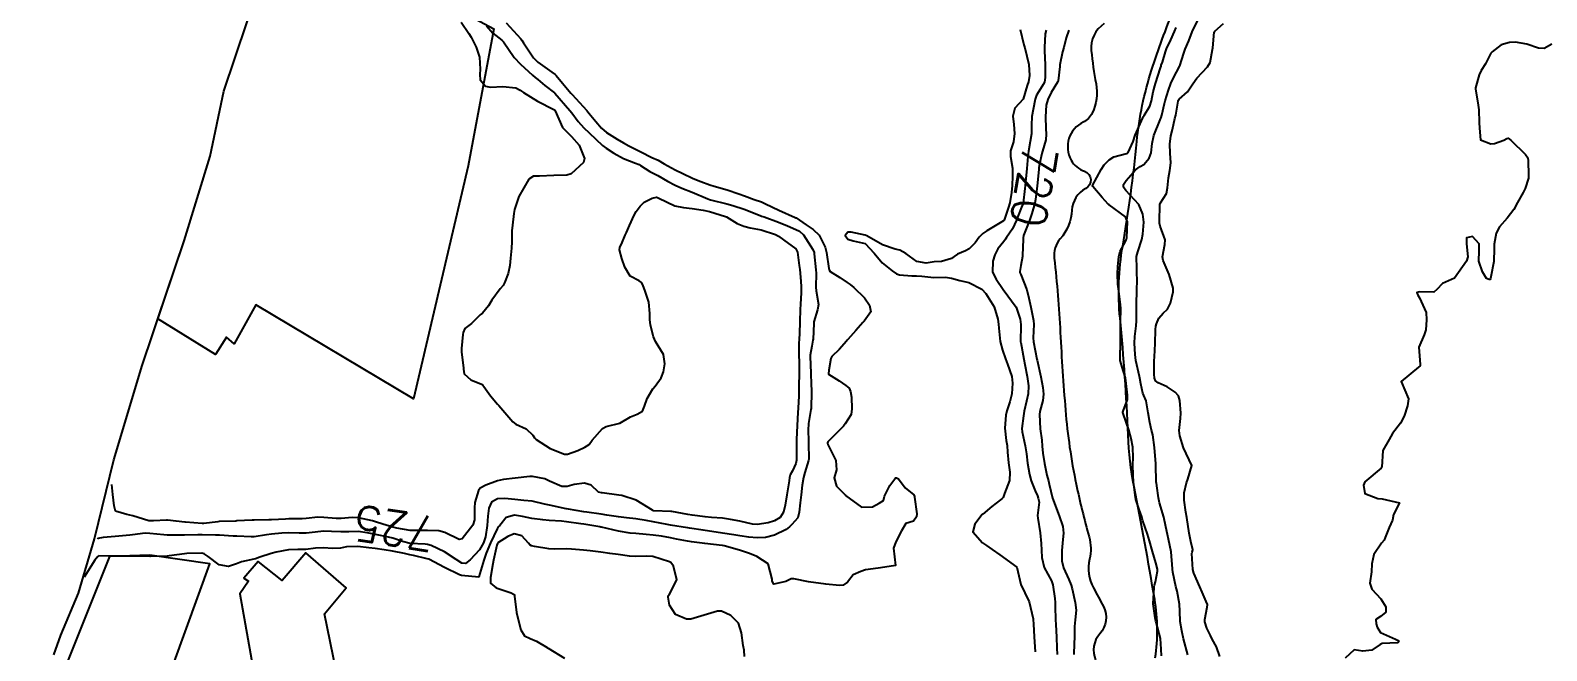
# Model space of a CAD drawing. Header units: metres. Extents: x 318500 to 325275, y 7408834 to 7428799.
# Drawn here: x 321468.7 to 321643.6, y 7416225.2 to 7416296.8 of the extents above; entities that cross this region are included whole.
import ezdxf
from ezdxf.enums import TextEntityAlignment as Align

# ---------------------------------------------------------------- set-up
doc = ezdxf.new("R2010")
doc.units = ezdxf.units.M
doc.header["$MEASUREMENT"] = 0
for name, color, linetype in [('Area', 45, 'Continuous'), ('Cotas', 45, 'Continuous'), ('Curvas de Nivel 1m', 11, 'Continuous'), ('Curvas de Nivel 5m', 15, 'Continuous'), ('Edificações', 30, 'Continuous'), ('Hidrografia', 140, 'Continuous')]:
    doc.layers.add(name, color=color, linetype=linetype)
doc.styles.add('Style-STANDARD', font='STANDARD.shx')

msp = doc.modelspace()

# ---------------------------------------------------------------- linework, layer by layer
at = {"layer": 'Area'}
msp.add_lwpolyline([(321471.44, 7416224.72), (321472.23, 7416227.01), (321474.25, 7416231.85), (321476.12, 7416238.1), (321478.36, 7416247.23), (321481.61, 7416258.1), (321486.45, 7416272.5), (321489.44, 7416282.27), (321491.04, 7416289.76), (321495.02, 7416301.66)], dxfattribs=at)
at = {"layer": 'Curvas de Nivel 1m', "flags": 128}
for points, elevation in [([(321523.59, 7416297.64), (321525.28, 7416295.78), (321525.35, 7416295.69), (321525.4, 7416295.62), (321525.57, 7416295.32), (321526.73, 7416293.6), (321527.24, 7416293.09), (321528.86, 7416291.93), (321529.22, 7416291.68), (321529.34, 7416291.56), (321530.08, 7416290.68), (321531.06, 7416289.54), (321531.2, 7416289.38), (321532.88, 7416287.51), (321533.02, 7416287.36), (321533.17, 7416287.17), (321533.92, 7416286.26), (321534.58, 7416285.49), (321535.14, 7416285), (321536.38, 7416284.22), (321537.12, 7416283.79), (321537.74, 7416283.45), (321539.11, 7416282.75), (321540.4, 7416282.11), (321541.1, 7416281.78), (321541.8, 7416281.39), (321543.08, 7416280.69), (321543.96, 7416280.25), (321545.07, 7416279.72), (321545.34, 7416279.61), (321546.02, 7416279.34), (321547.06, 7416278.96), (321547.56, 7416278.81), (321549.06, 7416278.39), (321550.42, 7416277.91), (321551.05, 7416277.67), (321552.2, 7416277.25), (321553.04, 7416276.97), (321553.5, 7416276.77), (321555.02, 7416276.04), (321556.92, 7416275.19), (321556.98, 7416275.16), (321557.01, 7416275.15), (321558.17, 7416274.34), (321559, 7416273.78), (321559.69, 7416273.15), (321560.37, 7416271.75), (321560.52, 7416271.14), (321560.8, 7416269.28), (321560.82, 7416269.14), (321560.93, 7416268.95), (321562.07, 7416268.27), (321562.92, 7416267.69), (321563.26, 7416267.45), (321563.68, 7416267.1), (321564.89, 7416265.91), (321565.5, 7416265.07), (321565.64, 7416264.31), (321564.85, 7416263.22), (321564.78, 7416263.15), (321564.72, 7416263.08), (321563.9, 7416262.15), (321562.98, 7416261.11), (321562.91, 7416261.03), (321562.83, 7416260.93), (321561.98, 7416259.96), (321561.13, 7416259.14), (321561.01, 7416258.93), (321560.78, 7416257.58), (321560.75, 7416257.16), (321560.75, 7416257.14), (321560.77, 7416257.11), (321561.99, 7416256.35), (321562.76, 7416255.8), (321563.13, 7416255.48), (321563.31, 7416255.1), (321563.39, 7416254.46), (321563.46, 7416253.1), (321563.36, 7416252.45), (321562.69, 7416251.37), (321562.58, 7416251.23), (321562.47, 7416251.11), (321560.67, 7416249.3), (321560.63, 7416249.18), (321560.63, 7416249.14), (321560.67, 7416249), (321561.61, 7416247.13), (321561.67, 7416246.08), (321561.42, 7416245.13), (321561.67, 7416244.19), (321562.59, 7416243.26), (321562.66, 7416243.18), (321562.73, 7416243.11), (321564.57, 7416241.75), (321565.83, 7416241.81), (321566.58, 7416242.24), (321567.09, 7416242.54), (321567.23, 7416243.05), (321567.83, 7416244.27), (321568.41, 7416245.03), (321568.5, 7416245.14), (321568.61, 7416245.16), (321568.82, 7416245.03), (321569.6, 7416244.01), (321570.59, 7416243.18), (321570.67, 7416243), (321570.69, 7416242.9), (321570.93, 7416241), (321570.89, 7416240.66), (321570.55, 7416240.16), (321569.66, 7416239.89), (321569.19, 7416239.02), (321568.52, 7416237.77), (321568.26, 7416237.03), (321568.48, 7416235.03), (321566.77, 7416234.76), (321566.48, 7416234.73), (321565.03, 7416234.52), (321564.47, 7416234.35), (321563.59, 7416233.97), (321562.95, 7416233.1), (321562.45, 7416232.77), (321562.04, 7416232.71), (321560.45, 7416232.89), (321558.45, 7416233.16), (321556.76, 7416233.5), (321556.45, 7416233.48), (321555.83, 7416233.2), (321554.45, 7416232.89), (321554.25, 7416233.22), (321554.24, 7416233.44), (321553.78, 7416235.23), (321552.49, 7416236.09), (321551.65, 7416236.4), (321550.5, 7416236.79), (321548.71, 7416237.3), (321548.54, 7416237.33), (321548.51, 7416237.33), (321548.48, 7416237.33), (321546.51, 7416237.56), (321544.95, 7416237.77), (321544.51, 7416237.85), (321543.24, 7416238.09), (321542.52, 7416238.23), (321541.49, 7416238.42), (321540.52, 7416238.54), (321539.71, 7416238.6), (321538.52, 7416238.71), (321537.87, 7416238.78), (321536.53, 7416238.99), (321534.56, 7416239.45), (321534.53, 7416239.45), (321534.51, 7416239.46), (321534.37, 7416239.48), (321532.53, 7416239.79), (321532.21, 7416239.84), (321530.54, 7416240.08), (321529.95, 7416240.14), (321528.54, 7416240.22), (321527.82, 7416240.29), (321526.54, 7416240.47), (321525.46, 7416240.69), (321524.55, 7416240.84), (321523.58, 7416240.59), (321522.86, 7416239.64), (321522.68, 7416239.49), (321522.53, 7416239.28), (321521.76, 7416237.65), (321521.27, 7416236.44), (321521.02, 7416235.66), (321520.45, 7416233.71), (321520.42, 7416233.7), (321518.45, 7416233.89), (321518.19, 7416233.96), (321516.47, 7416234.82), (321514.68, 7416235.75), (321514.48, 7416235.82), (321512.9, 7416236.19), (321512.48, 7416236.27), (321511.86, 7416236.41), (321510.49, 7416236.69), (321509.52, 7416236.84), (321508.49, 7416236.98), (321507.73, 7416237.08), (321506.49, 7416237.23), (321505.19, 7416237.17), (321504.49, 7416237.05), (321503.6, 7416237.01), (321502.49, 7416237.06), (321501.58, 7416237.02), (321500.49, 7416236.89), (321499.55, 7416236.88), (321498.49, 7416236.85), (321497.06, 7416236.56), (321496.48, 7416236.4), (321495.17, 7416236.01), (321494.68, 7416235.82), (321494.48, 7416235.76), (321493.06, 7416235.45), (321492.47, 7416235.22), (321491.58, 7416234.93), (321490.47, 7416235.13), (321489.21, 7416236.09), (321488.77, 7416236.39), (321488.48, 7416236.44), (321486.76, 7416236.4), (321486.48, 7416236.38), (321484.71, 7416236.15), (321484.51, 7416236.12), (321484.48, 7416236.11), (321482.58, 7416236.08), (321482.48, 7416236.08), (321480.58, 7416236.1), (321480.48, 7416236.1), (321478.61, 7416236.1), (321478.48, 7416236.1), (321476.6, 7416236.14), (321476.48, 7416236.08), (321476.16, 7416235.65), (321474.91, 7416233.69)], 723), ([(321521.3, 7416297.29), (321522.05, 7416296.43), (321523.09, 7416295.64), (321523.28, 7416295.46), (321524.5, 7416293.63), (321525.24, 7416292.85), (321526.62, 7416291.6), (321526.94, 7416291.32), (321527.22, 7416291.1), (321528.05, 7416290.42), (321529.17, 7416289.56), (321529.2, 7416289.53), (321530.94, 7416287.54), (321531.17, 7416287.25), (321531.89, 7416286.26), (321532.54, 7416285.52), (321533.14, 7416284.93), (321534.71, 7416283.49), (321535.12, 7416283.17), (321535.99, 7416282.59), (321537.1, 7416282), (321538.49, 7416281.44), (321538.93, 7416281.28), (321539.09, 7416281.18), (321540.15, 7416280.48), (321541.08, 7416280.01), (321542.2, 7416279.39), (321543.06, 7416278.9), (321543.86, 7416278.56), (321545.05, 7416278.1), (321546.84, 7416277.32), (321547.04, 7416277.24), (321547.15, 7416277.21), (321549.03, 7416276.77), (321549.74, 7416276.58), (321551.02, 7416276.14), (321552.86, 7416275.4), (321553.01, 7416275.34), (321553.33, 7416275.24), (321555, 7416274.63), (321556.01, 7416274.21), (321557, 7416273.81), (321557.4, 7416273.59), (321557.88, 7416273.18), (321558.96, 7416271.47), (321559.09, 7416271.16), (321559.12, 7416270.99), (321559.31, 7416269.16), (321559.33, 7416268.75), (321559.29, 7416267.16), (321559.34, 7416266.72), (321559.59, 7416265.15), (321559.5, 7416264.53), (321559.08, 7416263.16), (321559.05, 7416262.96), (321558.97, 7416261.16), (321558.96, 7416261.03), (321558.82, 7416260.34), (321558.65, 7416259.31), (321558.65, 7416259.16), (321558.72, 7416257.21), (321558.72, 7416257.16), (321558.72, 7416257.11), (321558.76, 7416256.02), (321558.81, 7416255.16), (321558.81, 7416255.1), (321558.75, 7416253.16), (321558.74, 7416253.14), (321558.72, 7416253.04), (321558.45, 7416251.41), (321558.43, 7416251.16), (321558.42, 7416250.9), (321558.46, 7416249.16), (321558.49, 7416247.32), (321558.46, 7416247.16), (321558.02, 7416245.77), (321557.86, 7416245.17), (321557.72, 7416244.29), (321557.6, 7416243.17), (321557.5, 7416242.25), (321557.39, 7416241.18), (321557.21, 7416240.52), (321556.54, 7416239.75), (321556.24, 7416239.48), (321555.87, 7416239.2), (321554.52, 7416238.54), (321553.49, 7416238.27), (321552.52, 7416238.21), (321551.57, 7416238.3), (321550.52, 7416238.47), (321549.82, 7416238.58), (321548.52, 7416238.78), (321546.82, 7416239.03), (321546.53, 7416239.07), (321546.3, 7416239.1), (321544.74, 7416239.35), (321544.53, 7416239.38), (321544.49, 7416239.39), (321542.53, 7416239.7), (321542.16, 7416239.76), (321540.54, 7416240.06), (321539.74, 7416240.21), (321538.54, 7416240.4), (321537.46, 7416240.54), (321536.55, 7416240.65), (321535.19, 7416240.84), (321534.55, 7416240.94), (321532.88, 7416241.19), (321532.56, 7416241.23), (321530.78, 7416241.54), (321530.56, 7416241.58), (321530.52, 7416241.59), (321528.57, 7416241.98), (321528.02, 7416242.11), (321526.57, 7416242.44), (321525.63, 7416242.55), (321524.58, 7416242.66), (321523.44, 7416242.76), (321522.58, 7416242.71), (321521.88, 7416242.34), (321521.57, 7416241.65), (321521.47, 7416240.73), (321521.41, 7416239.66), (321521.22, 7416238.36), (321520.97, 7416237.66), (321520.5, 7416236.84), (321519.43, 7416235.69), (321518.89, 7416235.28), (321518.47, 7416235.31), (321517.82, 7416235.71), (321516.49, 7416236.62), (321514.92, 7416237.33), (321514.51, 7416237.47), (321514.25, 7416237.5), (321512.5, 7416237.59), (321511.62, 7416237.79), (321510.51, 7416238.18), (321510, 7416238.32), (321508.51, 7416238.61), (321507.55, 7416238.81), (321506.52, 7416238.95), (321505.45, 7416238.93), (321504.52, 7416238.91), (321503.45, 7416238.97), (321502.52, 7416238.98), (321501.56, 7416238.88), (321500.51, 7416238.78), (321499.7, 7416238.76), (321498.51, 7416238.79), (321497.73, 7416238.76), (321496.51, 7416238.64), (321495.93, 7416238.58), (321494.51, 7416238.36), (321494.19, 7416238.34), (321492.51, 7416238.41), (321492.12, 7416238.43), (321490.51, 7416238.52), (321490.05, 7416238.53), (321488.51, 7416238.57), (321488.03, 7416238.58), (321486.51, 7416238.54), (321486.09, 7416238.54), (321484.51, 7416238.54), (321484.09, 7416238.57), (321482.51, 7416238.74), (321481.94, 7416238.75), (321480.51, 7416238.56), (321480.18, 7416238.53), (321478.5, 7416238.39), (321477.13, 7416238.25), (321476.5, 7416238.14), (321476.44, 7416238.08)], 724), ([(321602.21, 7416224.72), (321601.68, 7416226.59), (321601.5, 7416227.48), (321601.32, 7416228.59), (321601.25, 7416229.76), (321601.24, 7416230.59), (321600.96, 7416232.08), (321600.82, 7416232.6), (321600.48, 7416234.27), (321600.42, 7416234.6), (321600.42, 7416234.66), (321600.26, 7416236.6), (321599.98, 7416238.06), (321599.84, 7416238.61), (321599.67, 7416239.49), (321599.43, 7416240.62), (321598.93, 7416242.28), (321598.84, 7416242.63), (321598.8, 7416242.84), (321598.61, 7416244.24), (321598.56, 7416244.58), (321598.55, 7416244.63), (321598.55, 7416244.69), (321598.52, 7416246.63), (321598.51, 7416246.76), (321598.35, 7416248.63), (321598.14, 7416250.09), (321598.01, 7416250.64), (321597.8, 7416251.55), (321597.62, 7416252.65), (321597.37, 7416254.02), (321597.12, 7416254.65), (321597.01, 7416254.92), (321596.76, 7416255.98), (321596.65, 7416256.66), (321596.61, 7416256.82), (321596.19, 7416258.67), (321596.1, 7416259.37), (321596.05, 7416260.67), (321596.07, 7416261.44), (321596.22, 7416262.67), (321596.28, 7416263.25), (321596.29, 7416264.67), (321596.29, 7416265.27), (321596.32, 7416266.67), (321596.33, 7416268.07), (321596.32, 7416268.67), (321596.3, 7416269.31), (321596.29, 7416270.67), (321596.41, 7416271.22), (321596.88, 7416272.66), (321597, 7416273.24), (321597.1, 7416274.66), (321597.02, 7416275.58), (321596.55, 7416276.67), (321595.06, 7416278.31), (321594.77, 7416278.69), (321594.79, 7416278.98), (321595.08, 7416279.44), (321596.16, 7416280.67), (321596.71, 7416281.05), (321597.1, 7416281.31), (321597.75, 7416282.01), (321597.98, 7416282.65), (321598.08, 7416283.7), (321598.27, 7416284.64), (321598.99, 7416286.45), (321599.07, 7416286.63), (321599.1, 7416286.7), (321599.18, 7416286.97), (321599.49, 7416288.33), (321599.57, 7416288.63), (321599.97, 7416289.87), (321600.25, 7416290.62), (321600.54, 7416291.31), (321601.22, 7416292.61), (321601.23, 7416292.63), (321601.25, 7416292.69), (321601.73, 7416294.15), (321601.9, 7416294.6), (321602.31, 7416295.58), (321602.69, 7416296.59), (321603.32, 7416297.88)], 721), ([(321605.89, 7416224.53), (321605.48, 7416225.65), (321605.01, 7416226.54), (321604.8, 7416226.97), (321604.39, 7416227.81), (321604.16, 7416228.55), (321604.16, 7416228.8), (321604.43, 7416230.24), (321604.47, 7416230.5), (321604.47, 7416230.55), (321604.46, 7416230.58), (321604.43, 7416230.63), (321603.83, 7416231.95), (321603.56, 7416232.56), (321602.89, 7416234.16), (321602.77, 7416234.58), (321602.67, 7416236.41), (321602.71, 7416236.58), (321602.78, 7416236.84), (321602.52, 7416237.8), (321602.37, 7416238.58), (321602.35, 7416238.77), (321602.07, 7416240.58), (321601.96, 7416241.2), (321601.75, 7416242.59), (321601.75, 7416243.43), (321602.05, 7416244.59), (321602.19, 7416245.01), (321602.64, 7416246.58), (321601.71, 7416248.59), (321601.27, 7416250.01), (321601.2, 7416250.59), (321601.33, 7416251.98), (321601.37, 7416252.59), (321601.27, 7416254.07), (321601.11, 7416254.6), (321600.75, 7416255.02), (321599.8, 7416255.65), (321598.76, 7416256.1), (321598.48, 7416256.35), (321598.36, 7416256.64), (321598.3, 7416257.12), (321598.32, 7416258.64), (321598.34, 7416259.1), (321598.44, 7416260.64), (321598.48, 7416262.27), (321598.51, 7416262.64), (321598.58, 7416262.91), (321598.86, 7416263.55), (321599.36, 7416264.14), (321599.86, 7416264.62), (321600.21, 7416265.29), (321600.49, 7416266.61), (321600.49, 7416267.04), (321600.05, 7416268.62), (321599.35, 7416270.23), (321599.26, 7416270.63), (321599.53, 7416272.08), (321599.58, 7416272.62), (321599.01, 7416274.17), (321598.92, 7416274.54), (321598.92, 7416274.63), (321598.92, 7416274.73), (321598.97, 7416276.63), (321598.98, 7416276.69), (321599.04, 7416276.86), (321599.72, 7416277.96), (321599.85, 7416278.62), (321599.95, 7416279.75), (321600.12, 7416280.62), (321600.22, 7416281.5), (321600.15, 7416282.62), (321600.11, 7416283.64), (321600.25, 7416284.62), (321600.42, 7416285.35), (321600.71, 7416286.61), (321600.79, 7416287), (321601.08, 7416288.61), (321601.11, 7416288.7), (321601.2, 7416288.84), (321602.15, 7416289.66), (321602.76, 7416290.59), (321603.24, 7416291.26), (321604.47, 7416292.56), (321604.75, 7416293.07), (321605.05, 7416294.55), (321605.07, 7416294.76), (321605.23, 7416296.55), (321605.31, 7416296.68), (321606.3, 7416297.56)], 722), ([(321582.86, 7416296.85), (321583.28, 7416295.09), (321583.35, 7416294.85), (321583.38, 7416294.75), (321583.85, 7416292.84), (321583.95, 7416291.55), (321583.83, 7416290.84), (321583.68, 7416290.39), (321583.21, 7416288.85), (321583.2, 7416288.82), (321582.25, 7416287.8), (321582.03, 7416286.86), (321582.12, 7416285.9), (321582.22, 7416284.86), (321582.08, 7416283.92), (321581.76, 7416282.86), (321581.75, 7416282.22), (321581.97, 7416280.86), (321581.99, 7416279.95), (321581.94, 7416278.86), (321581.87, 7416278.05), (321581.65, 7416276.86), (321581.51, 7416276.39), (321581.02, 7416274.87), (321580.94, 7416274.8), (321579, 7416273.63), (321578.55, 7416273.35), (321578.14, 7416272.91), (321577.66, 7416272.24), (321576.97, 7416271.58), (321576.55, 7416271.34), (321575.64, 7416270.94), (321575.23, 7416270.67), (321574.95, 7416270.45), (321573.79, 7416270.12), (321572.95, 7416270.07), (321572, 7416269.93), (321570.95, 7416270.09), (321569.66, 7416271.02), (321568.97, 7416271.41), (321568.46, 7416271.54), (321566.97, 7416272.01), (321565.17, 7416273.08), (321564.99, 7416273.16), (321563.37, 7416273.48), (321562.99, 7416273.47), (321562.66, 7416273.11), (321562.98, 7416272.7), (321563.59, 7416272.49), (321564.98, 7416272.18), (321566.01, 7416271.07), (321566.94, 7416269.95), (321568.09, 7416269.04), (321568.6, 7416268.7), (321568.93, 7416268.57), (321570.37, 7416268.45), (321570.92, 7416268.45), (321571.52, 7416268.4), (321572.92, 7416268.25), (321574.24, 7416268.28), (321574.92, 7416268.17), (321575.91, 7416267.92), (321576.92, 7416267.69), (321578.42, 7416266.9), (321578.9, 7416266.43), (321579.85, 7416264.89), (321580.28, 7416263.46), (321580.34, 7416262.88), (321580.38, 7416262.41), (321580.54, 7416260.87), (321580.81, 7416259.87), (321581.18, 7416258.86), (321581.4, 7416258.25), (321581.88, 7416256.85), (321581.99, 7416256.08), (321581.9, 7416254.85), (321581.67, 7416253.92), (321581.33, 7416252.86), (321581.21, 7416252.36), (321581.1, 7416250.86), (321581.25, 7416249.44), (321581.36, 7416248.86), (321581.41, 7416248.1), (321581.5, 7416246.86), (321581.66, 7416245.82), (321581.61, 7416244.85), (321581.06, 7416243.33), (321580.88, 7416242.87), (321580.74, 7416242.71), (321580.59, 7416242.61), (321579.6, 7416241.86), (321578.56, 7416240.97), (321578.53, 7416240.94), (321578.49, 7416240.9), (321577.64, 7416239.81), (321577.38, 7416238.91), (321578.52, 7416237.66), (321578.96, 7416237.34), (321579.61, 7416236.88), (321580.5, 7416236.25), (321582.48, 7416234.84), (321582.94, 7416232.84), (321583.4, 7416231.87), (321583.91, 7416230.83), (321584.34, 7416228.89), (321584.34, 7416228.82), (321584.39, 7416228.27), (321584.48, 7416226.82), (321584.59, 7416225.06)], 722), ([(321585.85, 7416296.81), (321585.73, 7416296.38), (321585.66, 7416294.81), (321585.67, 7416294.42), (321585.75, 7416292.81), (321585.75, 7416291.33), (321585.66, 7416290.81), (321585.52, 7416290.52), (321585.22, 7416290.04), (321584.75, 7416289.28), (321584.6, 7416288.83), (321584.36, 7416287.65), (321584.21, 7416286.83), (321584.18, 7416285.85), (321584.16, 7416284.83), (321584.02, 7416283.95), (321583.82, 7416282.84), (321583.74, 7416282.21), (321583.63, 7416280.84), (321583.47, 7416279.24), (321583.42, 7416278.84), (321583.38, 7416278.53), (321583.19, 7416276.85), (321583.16, 7416276.72), (321583.03, 7416276.38), (321582.6, 7416275.28), (321582.44, 7416274.86), (321581.97, 7416273.89), (321581.3, 7416272.87), (321581.18, 7416272.68), (321580.98, 7416272.4), (321580.29, 7416271.56), (321579.92, 7416270.89), (321579.69, 7416270.15), (321579.66, 7416268.89), (321580.1, 7416268.06), (321580.91, 7416266.87), (321582.38, 7416264.85), (321582.86, 7416263.46), (321582.92, 7416262.84), (321582.93, 7416262.76), (321582.91, 7416260.84), (321582.92, 7416260.75), (321583.27, 7416258.84), (321583.39, 7416258.24), (321583.67, 7416256.83), (321583.81, 7416255.78), (321583.77, 7416254.83), (321583.58, 7416253.99), (321583.33, 7416252.83), (321583.24, 7416252.31), (321583.05, 7416250.84), (321583.08, 7416250.45), (321583.45, 7416248.83), (321583.59, 7416247.9), (321583.7, 7416246.83), (321583.92, 7416245.53), (321584.13, 7416244.82), (321584.6, 7416243.66), (321584.84, 7416243.06), (321584.93, 7416242.81), (321585.05, 7416242.35), (321584.87, 7416240.82), (321584.88, 7416240.49), (321585.17, 7416238.81), (321585.29, 7416237.58), (321585.31, 7416236.81), (321585.34, 7416235.96), (321585.63, 7416234.8), (321586.46, 7416233.25), (321586.63, 7416232.79), (321586.87, 7416231.22), (321586.91, 7416230.78), (321586.91, 7416230.29), (321586.94, 7416228.78), (321586.96, 7416228.21), (321587.04, 7416226.78), (321587.1, 7416225.52), (321587.11, 7416224.78)], 721), ([(321644.17, 7416295.16), (321643.29, 7416294.69), (321642.64, 7416294.71), (321641.3, 7416295.18), (321639.99, 7416295.4), (321639.3, 7416295.36), (321638.31, 7416295.1), (321637.28, 7416294.31), (321637.2, 7416294.22), (321637.15, 7416294.13), (321636.51, 7416292.89), (321636.01, 7416292.14), (321635.77, 7416291.63), (321635.35, 7416290.15), (321635.35, 7416290.02), (321635.68, 7416288.15), (321635.73, 7416287.61), (321635.79, 7416286.14), (321635.83, 7416285.48), (321635.96, 7416284.14), (321637.14, 7416283.67), (321637.55, 7416283.72), (321638.62, 7416284.11), (321638.97, 7416284.29), (321639.15, 7416284.34), (321639.42, 7416284.1), (321641.13, 7416282.45), (321641.39, 7416282.07), (321641.45, 7416281.73), (321641.46, 7416280.07), (321641.46, 7416279.71), (321641.08, 7416278.52), (321640.94, 7416278.21), (321640.86, 7416278.07), (321640.21, 7416276.93), (321639.78, 7416276.09), (321639.03, 7416275.1), (321638.14, 7416274.11), (321637.76, 7416273.37), (321637.52, 7416272.12), (321637.52, 7416271.59), (321637.49, 7416270.12), (321637.14, 7416268.32), (321637.09, 7416268.13), (321637.04, 7416268.03), (321636.94, 7416268.01), (321636.63, 7416268.13), (321636.16, 7416268.92), (321635.74, 7416270.14), (321635.78, 7416271.34), (321635.78, 7416272.14), (321635, 7416272.97), (321634.33, 7416272.83), (321634.31, 7416272.16), (321634.47, 7416270.66), (321634.33, 7416270.16), (321632.94, 7416268.18), (321631.57, 7416267.56), (321630.92, 7416266.86), (321630.55, 7416266.58), (321628.92, 7416266.6), (321628.61, 7416266.54), (321628.71, 7416266.23), (321628.91, 7416265.91), (321629.68, 7416264.22), (321629.73, 7416263.36), (321629.64, 7416262.22), (321629.45, 7416261.63), (321628.83, 7416260.23), (321629, 7416258.23), (321628.97, 7416258.06), (321628.8, 7416257.9), (321626.78, 7416256.26), (321627.65, 7416254.25), (321627.52, 7416253.47), (321627.13, 7416252.25), (321626.71, 7416251.44), (321625.81, 7416250.27), (321625.4, 7416249.57), (321624.67, 7416248.29), (321624.55, 7416246.38), (321624.49, 7416246.28), (321622.62, 7416244.67), (321622.45, 7416244.31), (321622.61, 7416243.34), (321624.1, 7416242.78), (321624.6, 7416242.73), (321626.59, 7416242.26), (321625.92, 7416240.92), (321625.8, 7416240.27), (321625.41, 7416239.42), (321624.95, 7416238.28), (321624.85, 7416237.97), (321624.53, 7416237.6), (321623.64, 7416236.29), (321623.42, 7416235.22), (321623.36, 7416234.3), (321623.18, 7416233.01), (321623.41, 7416232.3), (321624.44, 7416231.18), (321625.02, 7416230.27), (321625.03, 7416229.66), (321624.41, 7416229.15), (321623.89, 7416228.8), (321623.91, 7416228.29), (321624.04, 7416227.93), (321624.39, 7416227.29), (321626.13, 7416226.52), (321626.38, 7416226.42), (321626.48, 7416226.36), (321626.51, 7416226.26), (321626.46, 7416226.17), (321626.38, 7416226.13), (321624.62, 7416226.03), (321624.37, 7416225.91), (321623.4, 7416225.25), (321622.36, 7416225.16), (321621.37, 7416225.32), (321620.35, 7416224.34)], 722), ([(321551.05, 7416224.55), (321551.02, 7416225.26), (321550.91, 7416225.81), (321550.71, 7416227.26), (321550.39, 7416228.38), (321549.51, 7416229.28), (321548.41, 7416229.75), (321547.94, 7416229.77), (321546.4, 7416229.32), (321544.88, 7416228.85), (321544.39, 7416228.85), (321543.13, 7416229.37), (321542.42, 7416230.45), (321542.27, 7416231.38), (321542.28, 7416231.53), (321542.43, 7416231.74), (321543.25, 7416233.37), (321542.9, 7416234.95), (321542.57, 7416235.38), (321542.48, 7416235.43), (321542.41, 7416235.45), (321540.49, 7416236.07), (321539.77, 7416236.13), (321538.49, 7416236.06), (321537.8, 7416236.13), (321536.49, 7416236.32), (321535.55, 7416236.41), (321534.5, 7416236.58), (321533.26, 7416236.73), (321532.5, 7416236.79), (321531.12, 7416236.91), (321530.5, 7416236.94), (321529.13, 7416236.92), (321528.5, 7416236.95), (321526.87, 7416237.22), (321526.51, 7416237.31), (321526.32, 7416237.41), (321526.15, 7416237.6), (321525.38, 7416238.47), (321524.52, 7416238.67), (321523.76, 7416238.39), (321522.62, 7416237.64), (321522.57, 7416237.58), (321522.51, 7416237.37), (321522.12, 7416235.65), (321522.04, 7416235.21), (321521.78, 7416233.65), (321521.77, 7416232.98), (321522.44, 7416232.44), (321524.17, 7416231.88), (321524.43, 7416231.74), (321524.5, 7416231.68), (321524.53, 7416231.62), (321524.56, 7416231.49), (321524.78, 7416229.61), (321524.89, 7416229.12), (321525.26, 7416227.61), (321525.7, 7416226.94), (321526.36, 7416226.63), (321527.09, 7416226.31), (321528.31, 7416225.56), (321528.35, 7416225.53), (321528.41, 7416225.5), (321530.33, 7416224.35)], 722)]:
    msp.add_lwpolyline(points, dxfattribs=dict(at, elevation=elevation))
at = {"layer": 'Curvas de Nivel 5m', "flags": 128}
for points, elevation in [([(321518.41, 7416297.71), (321519.29, 7416296.42), (321519.56, 7416295.98), (321519.72, 7416295.69), (321520.12, 7416294.83), (321520.5, 7416293.68), (321520.6, 7416292.31), (321520.54, 7416291.68), (321520.59, 7416291.06), (321521.21, 7416290.33), (321521.76, 7416290.21), (321523.21, 7416290.29), (321524.71, 7416290.12), (321525.2, 7416289.88), (321525.36, 7416289.77), (321525.58, 7416289.61), (321527.19, 7416288.59), (321529.08, 7416287.65), (321529.17, 7416287.59), (321529.2, 7416287.56), (321529.25, 7416287.48), (321530.09, 7416285.55), (321531.13, 7416284.51), (321532.02, 7416283.53), (321532.62, 7416282), (321532.49, 7416281.52), (321531.08, 7416280.22), (321530.57, 7416280.05), (321529.07, 7416280.01), (321527.41, 7416279.93), (321527.07, 7416279.96), (321526.72, 7416279.94), (321526.19, 7416279.6), (321525.04, 7416277.62), (321524.53, 7416276.11), (321524.46, 7416275.63), (321524.32, 7416274.3), (321524.25, 7416273.63), (321524.22, 7416272.37), (321524.2, 7416271.63), (321524.1, 7416270.47), (321524.01, 7416269.63), (321523.83, 7416268.72), (321523.4, 7416267.63), (321523.22, 7416267.32), (321522.89, 7416266.94), (321521.94, 7416265.65), (321521.54, 7416264.99), (321520.86, 7416264.15), (321520.59, 7416263.94), (321520.3, 7416263.68), (321519.57, 7416262.96), (321518.83, 7416262.38), (321518.61, 7416261.92), (321518.57, 7416261.7), (321518.43, 7416260.08), (321518.43, 7416259.7), (321518.66, 7416257.81), (321518.67, 7416257.7), (321518.76, 7416257.13), (321519.5, 7416256.44), (321520.75, 7416255.96), (321520.9, 7416255.82), (321521, 7416255.67), (321521.77, 7416254.61), (321522.58, 7416253.64), (321522.72, 7416253.48), (321524.37, 7416251.62), (321524.69, 7416251.35), (321525.89, 7416250.81), (321526.67, 7416250.07), (321526.86, 7416249.78), (321527.04, 7416249.58), (321528.65, 7416248.52), (321530.33, 7416247.86), (321530.64, 7416247.87), (321531.85, 7416248.32), (321532.66, 7416248.67), (321533.16, 7416249), (321533.52, 7416249.5), (321534.68, 7416250.82), (321535.1, 7416251.06), (321536.69, 7416251.46), (321537.94, 7416252.2), (321538.71, 7416252.48), (321539.29, 7416252.85), (321539.54, 7416253.42), (321539.83, 7416254.31), (321540.51, 7416255.4), (321540.75, 7416255.72), (321541.47, 7416256.69), (321541.74, 7416257.39), (321541.89, 7416258.28), (321541.74, 7416259.39), (321540.82, 7416260.89), (321540.56, 7416261.4), (321540.21, 7416262.77), (321540.14, 7416263.41), (321540.17, 7416264.1), (321540.05, 7416265.41), (321539.63, 7416266.68), (321539.34, 7416267.42), (321539.19, 7416267.7), (321538.91, 7416267.89), (321537.89, 7416268.41), (321537.27, 7416269.45), (321536.94, 7416270.46), (321536.67, 7416271.46), (321536.71, 7416271.72), (321536.97, 7416272.3), (321537.31, 7416273.13), (321537.45, 7416273.45), (321537.82, 7416274.27), (321538.36, 7416275.44), (321538.59, 7416275.86), (321539.03, 7416276.48), (321539.5, 7416276.96), (321540.41, 7416277.41), (321540.93, 7416277.51), (321541.04, 7416277.47), (321541.18, 7416277.4), (321543.03, 7416276.54), (321544.05, 7416276.34), (321545.02, 7416276.22), (321546.31, 7416276.04), (321547.02, 7416275.87), (321548.89, 7416275.3), (321549.01, 7416275.26), (321550.21, 7416274.49), (321551, 7416274.17), (321551.73, 7416273.99), (321553, 7416273.75), (321554.63, 7416273.22), (321554.99, 7416273.02), (321555.58, 7416272.61), (321556.97, 7416271.57), (321557.17, 7416271.19), (321557.38, 7416269.63), (321557.44, 7416269.18), (321557.58, 7416267.84), (321557.6, 7416267.18), (321557.59, 7416266.49), (321557.53, 7416265.18), (321557.5, 7416264.55), (321557.45, 7416263.18), (321557.4, 7416261.75), (321557.37, 7416261.18), (321557.34, 7416260.66), (321557.35, 7416259.18), (321557.37, 7416258.61), (321557.38, 7416257.18), (321557.35, 7416255.77), (321557.34, 7416255.18), (321557.33, 7416254.59), (321557.25, 7416253.18), (321557.22, 7416252.67), (321557.16, 7416251.18), (321557.07, 7416249.58), (321557.06, 7416249.18), (321557.07, 7416248.77), (321557.08, 7416247.18), (321557, 7416246.81), (321556.62, 7416245.96), (321556.32, 7416245.49), (321556.24, 7416245.2), (321556.21, 7416244.8), (321555.95, 7416243.2), (321555.77, 7416242), (321555.58, 7416241.2), (321555.17, 7416240.59), (321554.54, 7416240.18), (321553.8, 7416239.97), (321552.54, 7416239.76), (321551.99, 7416239.8), (321550.54, 7416240.15), (321549.47, 7416240.36), (321548.55, 7416240.48), (321547.27, 7416240.59), (321546.55, 7416240.66), (321545.05, 7416240.85), (321544.55, 7416240.92), (321542.69, 7416241.25), (321542.56, 7416241.26), (321540.6, 7416241.35), (321540.56, 7416241.36), (321540.45, 7416241.4), (321538.58, 7416242.56), (321536.94, 7416243.1), (321536.59, 7416243.15), (321534.66, 7416243.41), (321534.59, 7416243.41), (321534.23, 7416243.49), (321533.4, 7416244.3), (321532.6, 7416244.54), (321531.44, 7416244.37), (321530.6, 7416244.14), (321530.01, 7416244.13), (321528.6, 7416244.75), (321528.05, 7416245.02), (321526.61, 7416245.31), (321526.32, 7416245.3), (321524.61, 7416245.12), (321523.29, 7416244.95), (321522.6, 7416244.81), (321521.24, 7416244.31), (321520.59, 7416243.94), (321520.38, 7416243.67), (321519.96, 7416242.29), (321519.92, 7416241.68), (321519.92, 7416240.3), (321519.73, 7416239.68), (321518.51, 7416238.11), (321518.18, 7416238.04), (321516.52, 7416238.84), (321515.83, 7416239.04), (321514.52, 7416239.09), (321513.81, 7416239.06), (321512.52, 7416239.06), (321510.99, 7416239.33), (321510.52, 7416239.46), (321509.37, 7416239.82), (321508.53, 7416240.09), (321508.18, 7416240.19), (321506.54, 7416240.55), (321505.81, 7416240.59), (321504.54, 7416240.47), (321503.97, 7416240.45), (321502.54, 7416240.59), (321501.85, 7416240.61), (321500.54, 7416240.44), (321500.07, 7416240.41), (321498.54, 7416240.42), (321498.12, 7416240.38), (321496.53, 7416240.3), (321496.22, 7416240.31), (321494.53, 7416240.28), (321494.29, 7416240.26), (321492.53, 7416240.17), (321492.41, 7416240.16), (321490.53, 7416240.1), (321490.5, 7416240.1), (321490.35, 7416240.07), (321488.73, 7416239.89), (321488.53, 7416239.89), (321486.61, 7416240.04), (321486.53, 7416240.05), (321485.52, 7416240.14), (321484.53, 7416240.28), (321484.4, 7416240.28), (321482.9, 7416240.17), (321482.54, 7416240.17), (321482.39, 7416240.18), (321480.54, 7416240.75), (321479.84, 7416240.91), (321478.55, 7416241.32), (321478.39, 7416241.9), (321478.23, 7416243.24), (321478.12, 7416244.38)], 725), ([(321599.14, 7416224.62), (321599.13, 7416225.39), (321599.04, 7416226.62), (321598.53, 7416228.49), (321598.49, 7416228.63), (321598.41, 7416228.98), (321598.19, 7416230.63), (321598.31, 7416232.49), (321598.32, 7416232.63), (321598.34, 7416232.75), (321598.46, 7416233.14), (321598.7, 7416234.4), (321598.69, 7416234.63), (321598.49, 7416235.36), (321598.11, 7416236.64), (321597.76, 7416237.88), (321597.53, 7416238.64), (321597.02, 7416240.18), (321596.87, 7416240.66), (321596.57, 7416241.5), (321596.21, 7416242.66), (321596.12, 7416243.14), (321595.92, 7416244.67), (321595.87, 7416245.42), (321595.86, 7416246.67), (321595.88, 7416247.44), (321595.84, 7416248.67), (321595.67, 7416249.68), (321595.4, 7416250.67), (321594.72, 7416252.57), (321594.68, 7416252.68), (321594.68, 7416252.72), (321594.72, 7416252.82), (321595.22, 7416254.19), (321595.25, 7416254.67), (321595.06, 7416256.39), (321595, 7416256.68), (321594.78, 7416257.4), (321594.39, 7416258.69), (321594.37, 7416259.12), (321594.44, 7416260.69), (321594.44, 7416262.28), (321594.43, 7416262.69), (321594.43, 7416263.11), (321594.47, 7416264.69), (321594.44, 7416265.14), (321594.22, 7416266.7), (321594.12, 7416267.5), (321594.07, 7416268.7), (321594.12, 7416269.52), (321594.22, 7416270.7), (321594.37, 7416271.3), (321594.99, 7416272.42), (321595.08, 7416272.6), (321595.11, 7416272.69), (321595.14, 7416272.84), (321595.25, 7416274.69), (321595.02, 7416275.25), (321593.11, 7416276.63), (321593.04, 7416276.68), (321593, 7416276.71), (321592.3, 7416277.47), (321591.22, 7416278.74), (321591.21, 7416278.87), (321592.2, 7416280.72), (321592.56, 7416281.26), (321593.11, 7416281.84), (321593.65, 7416282.17), (321595.12, 7416282.55), (321595.22, 7416282.59), (321595.32, 7416282.69), (321595.87, 7416283.95), (321596.12, 7416284.68), (321596.86, 7416286.35), (321596.99, 7416286.66), (321597.05, 7416286.78), (321597.17, 7416286.94), (321597.81, 7416288.03), (321598, 7416288.65), (321598.18, 7416289.68), (321598.46, 7416290.64), (321599.05, 7416292.43), (321599.1, 7416292.63), (321599.13, 7416292.75), (321599.26, 7416293.11), (321599.63, 7416294.28), (321599.75, 7416294.63), (321600.24, 7416295.68), (321600.65, 7416296.62), (321600.83, 7416297.09)], 720), ([(321588.46, 7416296.78), (321588.18, 7416295.9), (321587.88, 7416294.78), (321587.75, 7416294.31), (321587.45, 7416292.79), (321587.43, 7416292.6), (321587.23, 7416290.95), (321587.17, 7416290.79), (321586.43, 7416289.59), (321586.04, 7416288.81), (321585.87, 7416288.13), (321585.76, 7416286.81), (321585.8, 7416285.45), (321585.85, 7416284.81), (321585.81, 7416284.14), (321585.44, 7416282.82), (321585.37, 7416282.56), (321585.1, 7416281.35), (321585.02, 7416280.9), (321585.01, 7416280.82), (321585, 7416280.73), (321584.83, 7416278.82), (321584.61, 7416277.26), (321584.53, 7416276.83), (321584.22, 7416275.64), (321583.94, 7416274.84), (321583.26, 7416273.11), (321583.21, 7416272.85), (321583.21, 7416272.63), (321583.13, 7416270.84), (321583.12, 7416270.68), (321582.94, 7416269.65), (321582.81, 7416268.97), (321582.81, 7416268.84), (321582.85, 7416268.76), (321582.93, 7416268.62), (321583.63, 7416266.83), (321583.86, 7416265.86), (321584.09, 7416264.83), (321584.4, 7416263.28), (321584.43, 7416262.82), (321584.37, 7416261.29), (321584.41, 7416260.82), (321584.78, 7416258.84), (321584.78, 7416258.82), (321584.8, 7416258.73), (321585.23, 7416256.81), (321585.49, 7416255.55), (321585.56, 7416254.81), (321585.48, 7416254.06), (321585.14, 7416252.81), (321585.09, 7416252.44), (321585.16, 7416250.81), (321585.35, 7416249.48), (321585.41, 7416248.81), (321585.46, 7416248), (321585.65, 7416246.8), (321585.95, 7416245.47), (321586.12, 7416244.8), (321586.22, 7416244.41), (321586.59, 7416242.79), (321587.37, 7416240.78), (321587.77, 7416239.55), (321587.87, 7416238.77), (321587.79, 7416238.04), (321587.65, 7416236.77), (321587.68, 7416235.58), (321587.87, 7416234.77), (321588.46, 7416233.41), (321588.75, 7416232.76), (321588.85, 7416232.35), (321589.2, 7416230.75), (321589.3, 7416229.87), (321589.19, 7416228.75), (321589.14, 7416228), (321589.13, 7416226.75), (321589.08, 7416226.03), (321589.04, 7416224.75)], 720)]:
    msp.add_lwpolyline(points, dxfattribs=dict(at, elevation=elevation))
at = {"layer": 'Edificações'}
for points in [[(321483.42, 7416263.48), (321486.45, 7416272.5), (321489.44, 7416282.27), (321491.04, 7416289.76), (321495.02, 7416301.66), (321496.3, 7416306.91), (321500, 7416304.45), (321502.08, 7416307.76), (321522.15, 7416296.95), (321519.19, 7416281.13), (321512.91, 7416254.28), (321494.7, 7416265.1), (321492.22, 7416260.62), (321491.32, 7416261.38), (321490.08, 7416259.38)], [(321468.71, 7416213.21), (321475.93, 7416210.76), (321476.12, 7416211.49), (321479.24, 7416210.43), (321479.63, 7416211.75), (321502.63, 7416207.01), (321503.13, 7416204.57), (321507.71, 7416203.78), (321504.98, 7416218.01), (321502.63, 7416229.47), (321505.15, 7416232.47), (321500.47, 7416236.49), (321497.77, 7416233.31), (321494.99, 7416235.48), (321493.35, 7416233.58), (321493.88, 7416233.23), (321492.86, 7416231.77), (321494.72, 7416221.37), (321485.3, 7416223.89), (321489.43, 7416235.21), (321482.49, 7416236.23), (321477.83, 7416236.09)]]:
    msp.add_lwpolyline(points, close=True, dxfattribs=at)
at = {"layer": 'Hidrografia'}
for points in [[(321598.44, 7416224.37, 0.077746), (321598.37, 7416231.11, 0.006817), (321596, 7416244.11, -0.038676), (321595.3, 7416250.06, 0.014823), (321594.37, 7416263.55, -0.068055), (321594.68, 7416271.87, 0.019671), (321596.31, 7416283.95, -0.05492), (321598.02, 7416292.19, -0.017095), (321600.58, 7416299.24, 0.048842)], [(321592.55, 7416297.55, 0.278085), (321591.06, 7416294.43, 0.022302), (321591.61, 7416290.61, -0.160578), (321591.16, 7416287.22, -0.169506), (321590.12, 7416286.18, 0.430706), (321588.73, 7416281.81, 0.183885), (321590.27, 7416280.51, -0.653282), (321590.42, 7416278.52, 0.262696), (321588.82, 7416276.03, -0.165858), (321587.48, 7416272.71, 0.208492), (321586.79, 7416270.47, -0.014418), (321587.48, 7416261.92, 0.007105), (321588.08, 7416252.97, 0.031638), (321589.32, 7416244.41, 0.016829), (321590.81, 7416238.34, -0.128342), (321590.86, 7416235.76, 0.187006), (321591.31, 7416232.44, -0.005877), (321592.45, 7416230.3, -0.312663), (321592.05, 7416227.16, 0.29274), (321591.56, 7416224.14, -0.118479)]]:
    msp.add_lwpolyline(points, format="xyb", dxfattribs=at)

# ---------------------------------------------------------------- texts
at = {"layer": 'Cotas', "style": 'Style-STANDARD'}
for s, rotation, p in [('720', 260.4589, (321584.45, 7416278.79, 720)), ('725', 171.0655, (321510.7, 7416239.33, 725))]:
    msp.add_text(s, height=4, rotation=rotation, dxfattribs=at).set_placement(p, align=Align.MIDDLE_CENTER)

doc.saveas('drawing.dxf')
